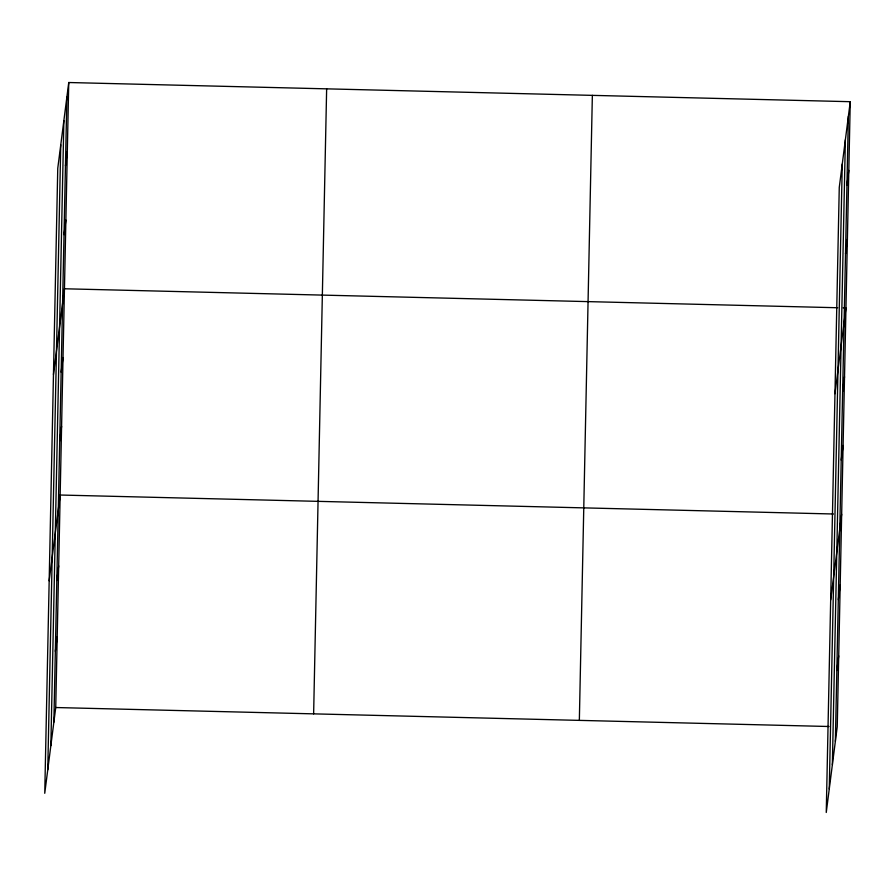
<?xml version="1.0" encoding="UTF-8"?>
<svg xmlns="http://www.w3.org/2000/svg" width="895" height="895" viewBox="0 0 895 895"><rect width="100%" height="100%" fill="white"/><g stroke="black" fill="none" stroke-linecap="round" stroke-linejoin="round"><path stroke-width="1.34" d="M47.759 769.834L60.77 144.822M50.858 745.647L63.869 120.635M53.857 722.175L66.879 97.163M68.747 82.519L57.761 168.294L44.75 793.306L55.736 707.531L68.747 82.519L850.25 101.694L837.239 726.706L826.253 812.481L839.264 187.469L850.25 101.694M313.63 713.863L326.641 88.851M579.345 720.385L592.356 95.362M829.262 789.01L842.273 163.998M832.361 764.822L845.372 139.81M835.359 741.351L848.37 116.339M65.447 165.911L67.315 151.266M64.015 234.669L65.883 220.025M53.465 374.546L64.451 288.772L837.72 307.746M61.151 372.175L63.019 357.53M59.719 440.922L61.598 426.277M49.169 580.799L60.166 495.024L833.435 513.998M56.81 580.508L58.69 565.864M55.333 651.347L57.213 636.703M846.938 185.086L848.818 170.442M845.506 253.844L847.386 239.2M834.968 393.722L845.954 307.947L843.213 307.88M842.654 391.339L844.522 376.705M841.222 460.097L843.09 445.453M830.672 599.974L841.658 514.2M838.313 599.684L840.192 585.039M836.836 670.512L838.716 655.878M55.736 707.531L829.005 726.505"/></g></svg>
